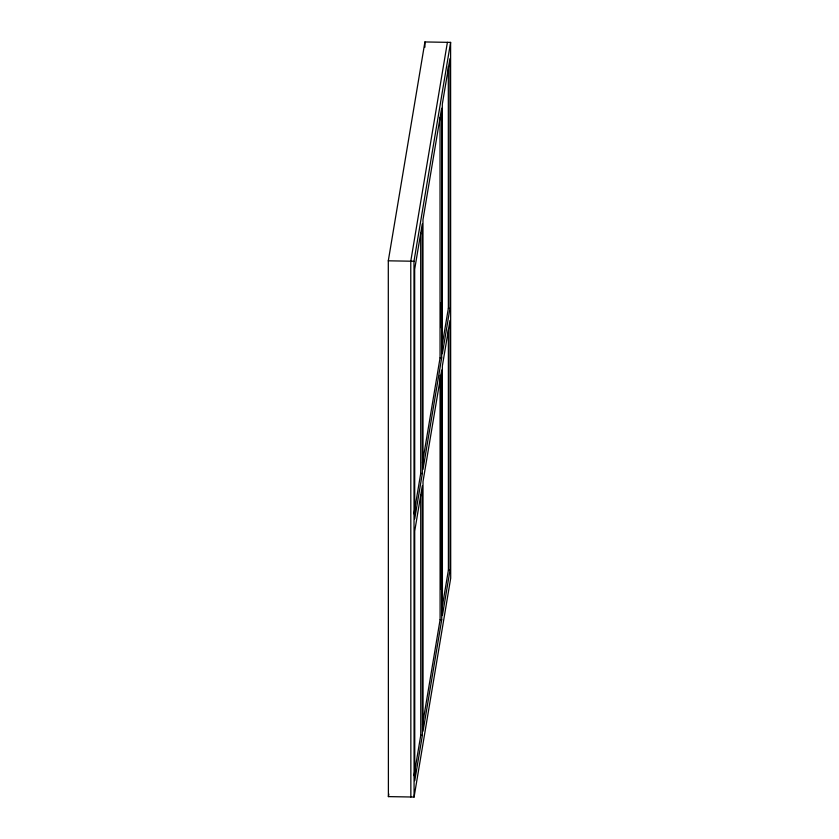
<?xml version="1.0" encoding="UTF-8"?>
<svg xmlns="http://www.w3.org/2000/svg" width="839" height="839" viewBox="0 0 839 839"><rect width="100%" height="100%" fill="white"/><g stroke="black" fill="none" stroke-linecap="round" stroke-linejoin="round"><path stroke-width="1.26" d="M388.3 260.814L424.922 41.95L450.606 42.39L450.7 578.186L414.078 797.05L388.394 796.61L388.3 260.814L413.984 261.254L450.606 42.39M447.397 42.338L410.774 261.202L410.858 796.998M413.963 513.856L420.717 473.479L420.675 233.001M422.478 462.939L440.066 357.854L440.024 117.376M441.807 347.419L448.362 308.301L448.32 66.512M422.321 473.511L414.718 518.932L414.676 269.298L422.279 223.877L422.321 473.511L420.717 473.479M441.671 357.886L423.013 469.379L422.971 219.745L441.629 108.252L441.671 357.886L440.066 357.854M449.966 308.333L442.363 353.754L442.321 104.12L449.924 58.699L449.966 308.333L448.362 308.301M388.394 796.61L388.824 794.03M414.005 775.666L420.759 735.289L420.717 494.811M422.52 724.76L440.108 619.664L440.066 375.264M441.639 610.488L448.404 570.111L448.362 329.633M422.363 735.321L414.76 780.742L414.718 531.108L422.321 485.687L422.363 735.321L420.759 735.289M441.713 619.696L423.055 731.189L423.013 481.555L441.671 370.062L441.713 619.696L440.108 619.664M450.008 570.142L442.405 615.564L442.363 365.93L449.966 320.508L450.008 570.142L448.404 570.111M440.748 302.753L440.748 327.588M440.758 380.277L440.79 589.398M424.922 41.95L424.933 47.194M413.984 261.254L414.078 797.05"/></g></svg>
